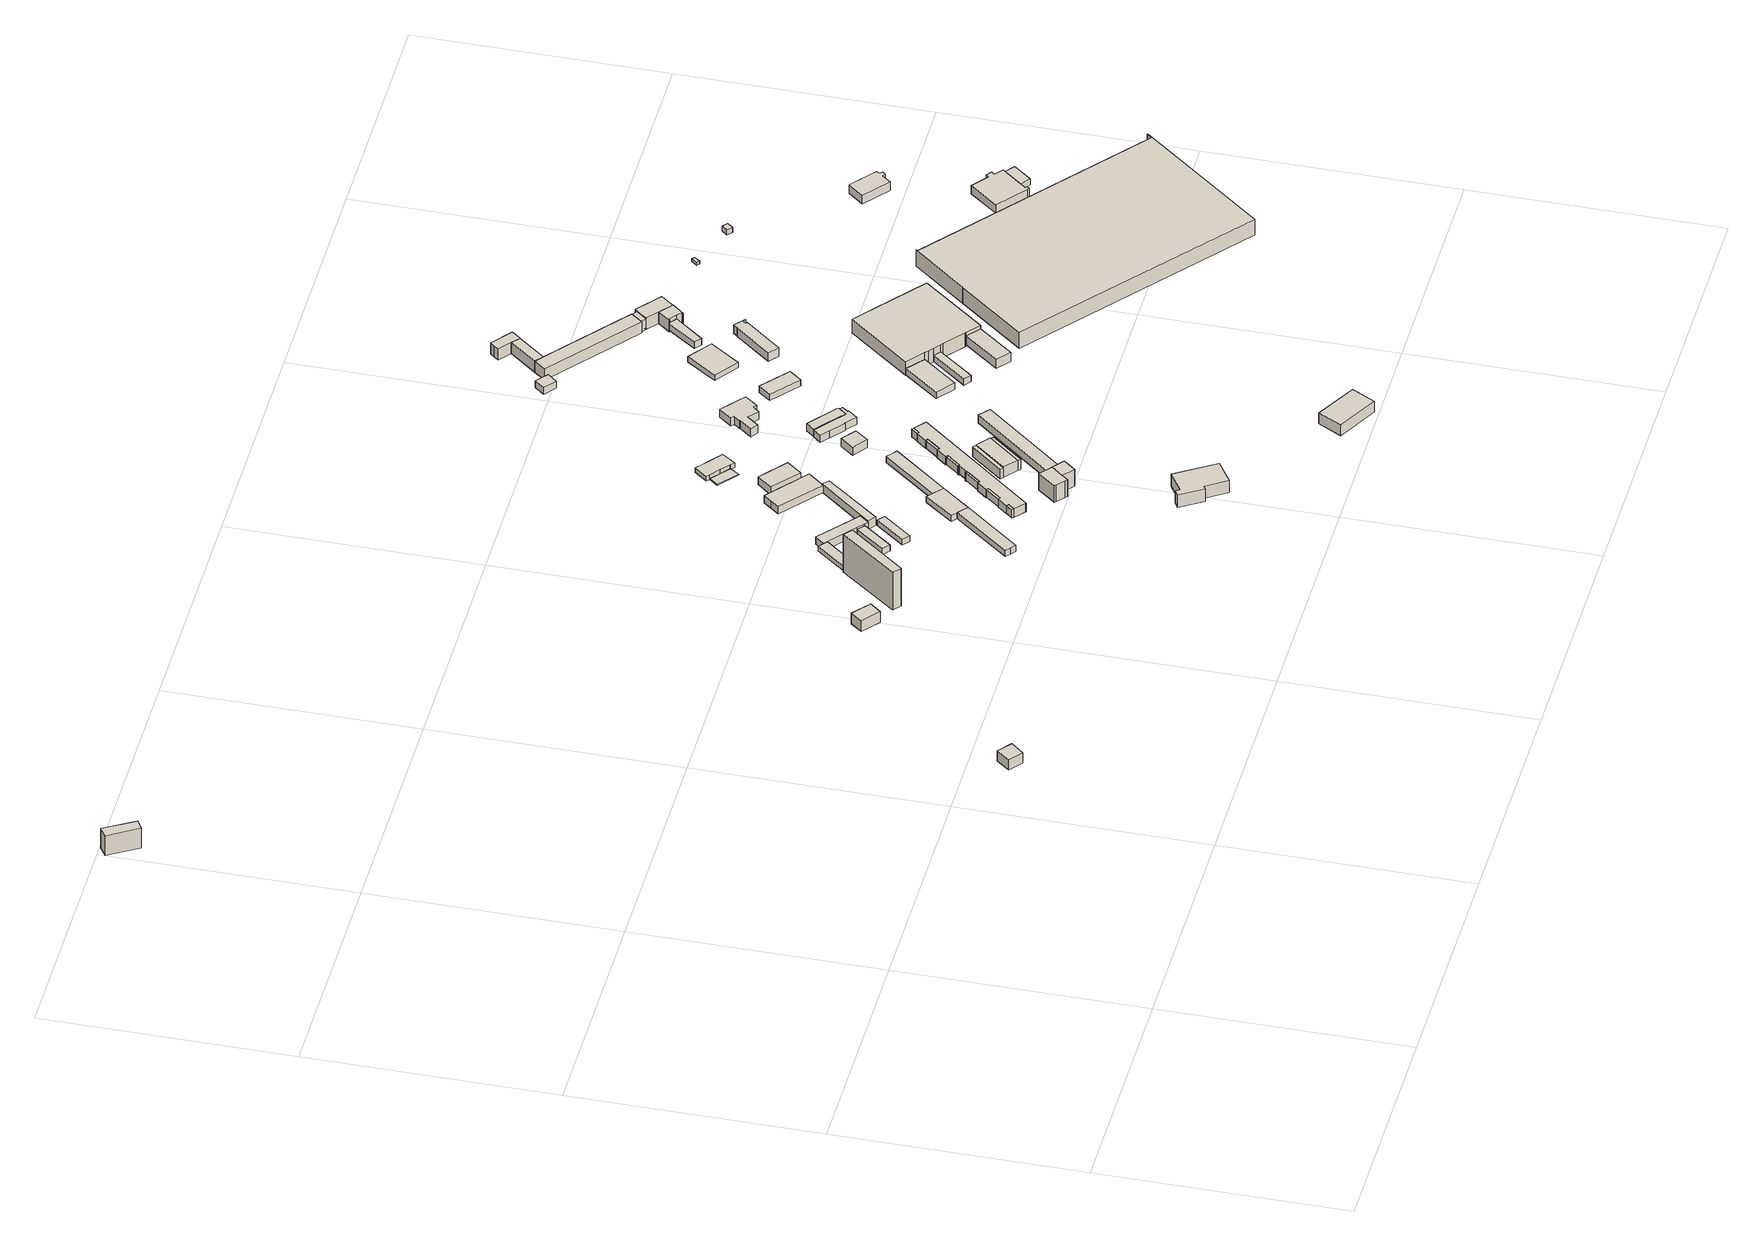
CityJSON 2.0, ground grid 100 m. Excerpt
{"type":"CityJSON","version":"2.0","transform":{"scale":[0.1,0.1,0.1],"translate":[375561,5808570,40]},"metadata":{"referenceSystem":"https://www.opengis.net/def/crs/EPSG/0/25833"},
"CityObjects":{
"building1":{"type":"Building","attributes":{"Gemeindeschluessel":"11000006","BezugspunktDach":"2200","function":"31001_2420","measuredHeight":9.3,"storeysAboveGround":2},"address":[{"country":"Germany","locality":"Berlin","thoroughfareNumber":"2 (2)","thoroughfareName":"Stahnsdorfer Damm"}],"geometry":[{"type":"Solid","lod":"1","boundaries":[[[[0,1,2,3]],[[4,5,6,7]],[[4,7,3,2]],[[5,4,2,1]],[[6,5,1,0]],[[7,6,0,3]]]]}]},
"building2":{"type":"Building","attributes":{"Gemeindeschluessel":"11000006","BezugspunktDach":"2200","function":"31001_3210","measuredHeight":4.71,"storeysAboveGround":1},"address":[{"country":"Germany","locality":"Berlin","thoroughfareNumber":"12 (20)","thoroughfareName":"Stahnsdorfer Damm"}],"geometry":[{"type":"Solid","lod":"1","boundaries":[[[[8,9,10,11]],[[12,13,14,15]],[[12,15,11,10]],[[13,12,10,9]],[[14,13,9,8]],[[15,14,8,11]]]]}]},
"building3":{"type":"Building","attributes":{"Gemeindeschluessel":"11000006","BezugspunktDach":"2200","function":"31001_3210","measuredHeight":5.02,"storeysAboveGround":1},"address":[{"country":"Germany","locality":"Berlin","thoroughfareNumber":"12 (19)","thoroughfareName":"Stahnsdorfer Damm"}],"geometry":[{"type":"Solid","lod":"1","boundaries":[[[[16,17,18,19]],[[20,21,22,23]],[[20,23,19,18]],[[21,20,18,17]],[[22,21,17,16]],[[23,22,16,19]]]]}]},
"building4":{"type":"Building","attributes":{"Gemeindeschluessel":"11000006","BezugspunktDach":"2200","function":"31001_3210","measuredHeight":18.84,"storeysAboveGround":1},"address":[{"country":"Germany","locality":"Berlin","thoroughfareNumber":"12 (18)","thoroughfareName":"Stahnsdorfer Damm"}],"geometry":[{"type":"Solid","lod":"1","boundaries":[[[[24,25,26,27,28]],[[29,30,31,32,33]],[[29,33,28,27]],[[30,29,27,26]],[[31,30,26,25]],[[32,31,25,24]],[[33,32,24,28]]]]}]},
"building5":{"type":"Building","attributes":{"Gemeindeschluessel":"11000006","BezugspunktDach":"2200","function":"31001_3210","measuredHeight":2.17,"storeysAboveGround":1},"address":[{"country":"Germany","locality":"Berlin","thoroughfareNumber":"12 (17)","thoroughfareName":"Stahnsdorfer Damm"}],"geometry":[{"type":"Solid","lod":"1","boundaries":[[[[34,35,36,37,38]],[[39,40,41,42,43]],[[39,43,38,37]],[[40,39,37,36]],[[41,40,36,35]],[[42,41,35,34]],[[43,42,34,38]]]]}]},
"building6":{"type":"Building","attributes":{"Gemeindeschluessel":"11000006","BezugspunktDach":"2200","function":"51009_1610","measuredHeight":3,"storeysAboveGround":0},"address":[{"country":"Germany","locality":"Berlin"}],"geometry":[{"type":"Solid","lod":"1","boundaries":[[[[44,45,46,47,48]],[[49,50,51,52,53]],[[49,53,48,47]],[[50,49,47,46]],[[51,50,46,45]],[[52,51,45,44]],[[53,52,44,48]]]]}]},
"building7":{"type":"Building","attributes":{"Gemeindeschluessel":"11000006","BezugspunktDach":"2200","function":"51009_1610","measuredHeight":3.14,"storeysAboveGround":0},"address":[{"country":"Germany","locality":"Berlin"}],"geometry":[{"type":"Solid","lod":"1","boundaries":[[[[54,55,56,57,58,59]],[[60,61,62,63,64,65]],[[60,65,59,58]],[[61,60,58,57]],[[62,61,57,56]],[[63,62,56,55]],[[64,63,55,54]],[[65,64,54,59]]]]}]},
"building8":{"type":"Building","attributes":{"Gemeindeschluessel":"11000006","BezugspunktDach":"2200","function":"31001_3210","measuredHeight":3.36,"storeysAboveGround":1},"address":[{"country":"Germany","locality":"Berlin","thoroughfareNumber":"12 (16)","thoroughfareName":"Stahnsdorfer Damm"}],"geometry":[{"type":"Solid","lod":"1","boundaries":[[[[66,67,68,69,70,71,72]],[[73,74,75,76,77,78,79]],[[73,79,72,71]],[[74,73,71,70]],[[75,74,70,69]],[[76,75,69,68]],[[77,76,68,67]],[[78,77,67,66]],[[79,78,66,72]]]]}]},
"building9":{"type":"Building","attributes":{"Gemeindeschluessel":"11000006","BezugspunktDach":"2200","function":"51009_1610","measuredHeight":2.6,"storeysAboveGround":0},"address":[{"country":"Germany","locality":"Berlin"}],"geometry":[{"type":"Solid","lod":"1","boundaries":[[[[80,81,82,83]],[[84,85,86,87]],[[84,87,83,82]],[[85,84,82,81]],[[86,85,81,80]],[[87,86,80,83]]]]}]},
"building10":{"type":"Building","attributes":{"Gemeindeschluessel":"11000006","BezugspunktDach":"2200","function":"51009_1610","measuredHeight":3.77,"storeysAboveGround":0},"address":[{"country":"Germany","locality":"Berlin"}],"geometry":[{"type":"Solid","lod":"1","boundaries":[[[[88,89,90,91]],[[92,93,94,95]],[[92,95,91,90]],[[93,92,90,89]],[[94,93,89,88]],[[95,94,88,91]]]]}]},
"building11":{"type":"Building","attributes":{"Gemeindeschluessel":"11000006","BezugspunktDach":"2200","function":"31001_3210","measuredHeight":3.15,"storeysAboveGround":1},"address":[{"country":"Germany","locality":"Berlin","thoroughfareNumber":"12 (21)","thoroughfareName":"Stahnsdorfer Damm"}],"geometry":[{"type":"Solid","lod":"1","boundaries":[[[[96,97,98,99,100,101,102,103]],[[104,105,106,107,62,108,60,109]],[[104,109,103,102]],[[105,104,102,101]],[[106,105,101,100]],[[107,106,100,99]],[[62,107,99,98]],[[108,62,98,97]],[[60,108,97,96]],[[109,60,96,103]]]]}]},
"building12":{"type":"Building","attributes":{"Gemeindeschluessel":"11000006","BezugspunktDach":"2200","function":"31001_3210","measuredHeight":4.03,"storeysAboveGround":1},"address":[{"country":"Germany","locality":"Berlin","thoroughfareNumber":"12 (15)","thoroughfareName":"Stahnsdorfer Damm"}],"geometry":[{"type":"Solid","lod":"1","boundaries":[[[[110,111,112,113,114,115]],[[116,117,118,119,120,121]],[[116,121,115,114]],[[117,116,114,113]],[[118,117,113,112]],[[119,118,112,111]],[[120,119,111,110]],[[121,120,110,115]]]]}]},
"building13":{"type":"Building","attributes":{"Gemeindeschluessel":"11000006","BezugspunktDach":"2200","function":"51009_1610","measuredHeight":3.65,"storeysAboveGround":0},"address":[{"country":"Germany","locality":"Berlin"}],"geometry":[{"type":"Solid","lod":"1","boundaries":[[[[122,123,124,125]],[[126,127,128,129]],[[126,129,125,124]],[[127,126,124,123]],[[128,127,123,122]],[[129,128,122,125]]]]}]},
"building14":{"type":"Building","attributes":{"Gemeindeschluessel":"11000006","BezugspunktDach":"2200","function":"31001_3210","measuredHeight":5.7,"storeysAboveGround":2},"address":[{"country":"Germany","locality":"Berlin","thoroughfareNumber":"12 (26)","thoroughfareName":"Stahnsdorfer Damm"}],"geometry":[{"type":"Solid","lod":"1","boundaries":[[[[130,131,132,133,134,135,136,137]],[[138,139,140,141,142,143,144,145]],[[138,145,137,136]],[[139,138,136,135]],[[140,139,135,134]],[[141,140,134,133]],[[142,141,133,132]],[[143,142,132,131]],[[144,143,131,130]],[[145,144,130,137]]]]}]},
"building15":{"type":"Building","attributes":{"Gemeindeschluessel":"11000006","BezugspunktDach":"2200","function":"51009_1610","measuredHeight":4.15,"storeysAboveGround":0},"address":[{"country":"Germany","locality":"Berlin"}],"geometry":[{"type":"Solid","lod":"1","boundaries":[[[[146,147,148,149,150,151]],[[152,153,154,155,156,157]],[[152,157,151,150]],[[153,152,150,149]],[[154,153,149,148]],[[155,154,148,147]],[[156,155,147,146]],[[157,156,146,151]]]]}]},
"building16":{"type":"Building","attributes":{"Gemeindeschluessel":"11000006","function":"31001_3210"},"address":[{"country":"Germany","locality":"Berlin","thoroughfareNumber":"12 (8)","thoroughfareName":"Stahnsdorfer Damm"}],"children":["building16-1","building16-2"]},
"building16-1":{"type":"BuildingPart","attributes":{"BezugspunktDach":"2200","measuredHeight":7.85,"storeysAboveGround":2},"parents":["building16"],"geometry":[{"type":"Solid","lod":"1","boundaries":[[[[158,159,160,161,162,163,164,165,166]],[[167,168,169,170,171,172,173,174,175]],[[167,175,166,165]],[[168,167,165,164]],[[169,168,164,163]],[[170,169,163,162]],[[172,171,161,160]],[[173,172,160,159]],[[174,173,159,158]],[[175,174,158,166]],[[171,170,162,161]]]]}]},
"building16-2":{"type":"BuildingPart","attributes":{"BezugspunktDach":"2200","measuredHeight":7.79,"storeysAboveGround":2},"parents":["building16"],"geometry":[{"type":"MultiSurface","lod":"1","boundaries":[[[176,177,178,179]],[[170,180,181,171]],[[182,162,161,171,179,178]],[[180,170,178,177]],[[181,180,177,176]],[[171,181,176,179]],[[170,171,161,162,182]]]}]},
"building17":{"type":"Building","attributes":{"Gemeindeschluessel":"11000006","BezugspunktDach":"2200","function":"51009_1610","measuredHeight":3.64,"storeysAboveGround":0},"address":[{"country":"Germany","locality":"Berlin"}],"geometry":[{"type":"Solid","lod":"1","boundaries":[[[[183,184,185,186]],[[187,188,189,190]],[[187,190,186,185]],[[188,187,185,184]],[[189,188,184,183]],[[190,189,183,186]]]]}]},
"building18":{"type":"Building","attributes":{"Gemeindeschluessel":"11000006","BezugspunktDach":"2200","function":"51009_1610","measuredHeight":3.13,"storeysAboveGround":0},"address":[{"country":"Germany","locality":"Berlin"}],"geometry":[{"type":"Solid","lod":"1","boundaries":[[[[99,191,192,193,101]],[[194,195,196,197,198]],[[194,198,101,193]],[[195,194,193,192]],[[196,195,192,191]],[[197,196,191,99]],[[198,197,99,101]]]]}]},
"building19":{"type":"Building","attributes":{"Gemeindeschluessel":"11000006","BezugspunktDach":"2200","function":"51009_1610","measuredHeight":3.57,"storeysAboveGround":0},"address":[{"country":"Germany","locality":"Berlin"}],"geometry":[{"type":"Solid","lod":"1","boundaries":[[[[199,200,201,202]],[[203,204,205,206]],[[203,206,202,201]],[[204,203,201,200]],[[205,204,200,199]],[[206,205,199,202]]]]}]},
"building20":{"type":"Building","attributes":{"Gemeindeschluessel":"11000006","BezugspunktDach":"2200","function":"31001_3212","measuredHeight":3.9,"storeysAboveGround":1},"address":[{"country":"Germany","locality":"Berlin","thoroughfareNumber":"12 (5)","thoroughfareName":"Stahnsdorfer Damm"}],"geometry":[{"type":"Solid","lod":"1","boundaries":[[[[207,208,209,210,211,212,213,214,215,216,217,218,219,220,221,222,223,224,225,226,227,228,229,230,231,185,184,183,186,124,123,122,125,90,89,88]],[[232,233,234,235,236,237,238,239,240,241,242,243,244,245,246,247,248,249,250,251,252,253,254,255,256,257,258,259,260,261,262,263,264,265,266,267]],[[232,267,88,89]],[[233,232,89,90]],[[234,233,90,125]],[[235,234,125,122]],[[236,235,122,123]],[[237,236,123,124]],[[238,237,124,186]],[[239,238,186,183]],[[240,239,183,184]],[[241,240,184,185]],[[242,241,185,231]],[[243,242,231,230]],[[244,243,230,229]],[[245,244,229,228]],[[246,245,228,227]],[[247,246,227,226]],[[248,247,226,225]],[[249,248,225,224]],[[250,249,224,223]],[[251,250,223,222]],[[252,251,222,221]],[[253,252,221,220]],[[254,253,220,219]],[[255,254,219,218]],[[256,255,218,217]],[[257,256,217,216]],[[258,257,216,215]],[[259,258,215,214]],[[260,259,214,213]],[[261,260,213,212]],[[262,261,212,211]],[[263,262,211,210]],[[264,263,210,209]],[[265,264,209,208]],[[266,265,208,207]],[[267,266,207,88]]]]}]},
"building21":{"type":"Building","attributes":{"Gemeindeschluessel":"11000006","BezugspunktDach":"2200","function":"51009_1610","measuredHeight":3.67,"storeysAboveGround":0},"address":[{"country":"Germany","locality":"Berlin"}],"geometry":[{"type":"Solid","lod":"1","boundaries":[[[[222,221,220,223]],[[268,269,270,271]],[[268,271,223,220]],[[269,268,220,221]],[[270,269,221,222]],[[271,270,222,223]]]]}]},
"building22":{"type":"Building","attributes":{"Gemeindeschluessel":"11000006","BezugspunktDach":"2200","function":"51009_1610","measuredHeight":4.55,"storeysAboveGround":0},"address":[{"country":"Germany","locality":"Berlin"}],"geometry":[{"type":"Solid","lod":"1","boundaries":[[[[272,273,274,275]],[[276,277,278,279]],[[276,279,275,274]],[[277,276,274,273]],[[278,277,273,272]],[[279,278,272,275]]]]}]},
"building23":{"type":"Building","attributes":{"Gemeindeschluessel":"11000006","BezugspunktDach":"2200","function":"31001_3210","measuredHeight":5.26,"storeysAboveGround":1},"address":[{"country":"Germany","locality":"Berlin","thoroughfareNumber":"12 (6)","thoroughfareName":"Stahnsdorfer Damm"}],"geometry":[{"type":"Solid","lod":"1","boundaries":[[[[280,281,282,283,284]],[[277,285,286,287,278]],[[277,278,284,283]],[[285,277,283,282]],[[286,285,282,281]],[[287,286,281,280]],[[278,287,280,284]]]]}]},
"building24":{"type":"Building","attributes":{"Gemeindeschluessel":"11000006","function":"31001_3210"},"address":[{"country":"Germany","locality":"Berlin","thoroughfareNumber":"12 (14)","thoroughfareName":"Stahnsdorfer Damm"}],"children":["building24-1","building24-2"]},
"building24-1":{"type":"BuildingPart","attributes":{"BezugspunktDach":"2200","measuredHeight":3.51,"storeysAboveGround":1},"parents":["building24"],"geometry":[{"type":"MultiSurface","lod":"1","boundaries":[[[288,289,290,291,292,293,294,295,296,297,298]],[[299,300,301,302,303,304,305,306,307,308,309]],[[299,309,298,297]],[[300,299,297,296]],[[301,300,296,295]],[[302,301,295,294]],[[303,302,294,293]],[[304,303,293,292]],[[305,304,292,291]],[[306,305,291,290]],[[310,311,290,289]],[[312,310,307,289,288]],[[309,308,288,298]],[[307,306,311,310]],[[308,307,310,312]]]}]},
"building24-2":{"type":"BuildingPart","attributes":{"BezugspunktDach":"2200","measuredHeight":0.39,"storeysAboveGround":1},"parents":["building24"],"geometry":[{"type":"MultiSurface","lod":"1","boundaries":[[[313,311,312,314]],[[308,306,315,316]],[[308,316,314,312]],[[315,306,311,313]],[[316,315,313,314]],[[306,307,310,311]],[[308,312,310,307]]]}]},
"building25":{"type":"Building","attributes":{"Gemeindeschluessel":"11000006","BezugspunktDach":"2200","function":"51009_1610","measuredHeight":4.59,"storeysAboveGround":0},"address":[{"country":"Germany","locality":"Berlin"}],"geometry":[{"type":"Solid","lod":"1","boundaries":[[[[317,318,319,320]],[[286,321,322,287]],[[286,287,320,319]],[[321,286,319,318]],[[322,321,318,317]],[[287,322,317,320]]]]}]},
"building26":{"type":"Building","attributes":{"Gemeindeschluessel":"11000006","BezugspunktDach":"2200","function":"31001_3210","measuredHeight":3.64,"storeysAboveGround":1},"address":[{"country":"Germany","locality":"Berlin","thoroughfareNumber":"12 (7)","thoroughfareName":"Stahnsdorfer Damm"}],"geometry":[{"type":"Solid","lod":"1","boundaries":[[[[323,324,325,326]],[[327,328,329,330]],[[327,330,326,325]],[[328,327,325,324]],[[329,328,324,323]],[[330,329,323,326]]]]}]},
"building27":{"type":"Building","attributes":{"Gemeindeschluessel":"11000006","BezugspunktDach":"2200","function":"51009_1610","measuredHeight":3.66,"storeysAboveGround":0},"address":[{"country":"Germany","locality":"Berlin"}],"geometry":[{"type":"Solid","lod":"1","boundaries":[[[[218,217,216,219]],[[331,332,333,334]],[[331,334,219,216]],[[332,331,216,217]],[[333,332,217,218]],[[334,333,218,219]]]]}]},
"building28":{"type":"Building","attributes":{"Gemeindeschluessel":"11000006","BezugspunktDach":"2200","function":"31001_3210","measuredHeight":4.17,"storeysAboveGround":1},"address":[{"country":"Germany","locality":"Berlin","thoroughfareNumber":"12 (4)","thoroughfareName":"Stahnsdorfer Damm"}],"geometry":[{"type":"Solid","lod":"1","boundaries":[[[[335,336,337,338,339]],[[340,341,342,343,344]],[[340,344,339,338]],[[341,340,338,337]],[[342,341,337,336]],[[343,342,336,335]],[[344,343,335,339]]]]}]},
"building29":{"type":"Building","attributes":{"Gemeindeschluessel":"11000006","BezugspunktDach":"2200","function":"51009_1610","measuredHeight":3.7,"storeysAboveGround":0},"address":[{"country":"Germany","locality":"Berlin"}],"geometry":[{"type":"Solid","lod":"1","boundaries":[[[[214,213,345,215]],[[346,347,348,349]],[[346,349,215,345]],[[347,346,345,213]],[[348,347,213,214]],[[349,348,214,215]]]]}]},
"building30":{"type":"Building","attributes":{"Gemeindeschluessel":"11000006","BezugspunktDach":"2200","function":"31001_3210","measuredHeight":5.02,"storeysAboveGround":2},"address":[{"country":"Germany","locality":"Berlin","thoroughfareNumber":"12 (9)","thoroughfareName":"Stahnsdorfer Damm"}],"geometry":[{"type":"Solid","lod":"1","boundaries":[[[[350,351,352,353]],[[354,355,356,357]],[[354,357,353,352]],[[355,354,352,351]],[[356,355,351,350]],[[357,356,350,353]]]]}]},
"building31":{"type":"Building","attributes":{"Gemeindeschluessel":"11000006","BezugspunktDach":"2200","function":"31001_3210","measuredHeight":3.29,"storeysAboveGround":1},"address":[{"country":"Germany","locality":"Berlin","thoroughfareNumber":"12 (3)","thoroughfareName":"Stahnsdorfer Damm"}],"geometry":[{"type":"Solid","lod":"1","boundaries":[[[[358,359,360,361,362,363,364,365,366,367,368,369,370,371]],[[372,373,374,375,376,377,378,379,380,381,382,383,384,385]],[[372,385,371,370]],[[373,372,370,369]],[[374,373,369,368]],[[375,374,368,367]],[[376,375,367,366]],[[377,376,366,365]],[[378,377,365,364]],[[379,378,364,363]],[[380,379,363,362]],[[381,380,362,361]],[[382,381,361,360]],[[383,382,360,359]],[[384,383,359,358]],[[385,384,358,371]]]]}]},
"building32":{"type":"Building","attributes":{"Gemeindeschluessel":"11000006","BezugspunktDach":"2200","function":"51009_1610","measuredHeight":3.42,"storeysAboveGround":0},"address":[{"country":"Germany","locality":"Berlin"}],"geometry":[{"type":"Solid","lod":"1","boundaries":[[[[386,387,388,389,390,391,392]],[[393,394,395,396,397,398,399]],[[393,399,392,391]],[[394,393,391,390]],[[395,394,390,389]],[[396,395,389,388]],[[397,396,388,387]],[[398,397,387,386]],[[399,398,386,392]]]]}]},
"building33":{"type":"Building","attributes":{"Gemeindeschluessel":"11000006","BezugspunktDach":"2200","function":"31001_3210","measuredHeight":3.7,"storeysAboveGround":1},"address":[{"country":"Germany","locality":"Berlin","thoroughfareNumber":"12 (13)","thoroughfareName":"Stahnsdorfer Damm"}],"geometry":[{"type":"Solid","lod":"1","boundaries":[[[[400,401,402,403,404,405,406,407,408,409,410,411,412,413]],[[414,415,416,417,418,419,420,421,422,423,424,425,426,427]],[[414,427,413,412]],[[415,414,412,411]],[[416,415,411,410]],[[417,416,410,409]],[[418,417,409,408]],[[419,418,408,407]],[[420,419,407,406]],[[421,420,406,405]],[[422,421,405,404]],[[423,422,404,403]],[[424,423,403,402]],[[425,424,402,401]],[[426,425,401,400]],[[427,426,400,413]]]]}]},
"building34":{"type":"Building","attributes":{"Gemeindeschluessel":"11000006","BezugspunktDach":"2200","function":"51009_1610","measuredHeight":3.4,"storeysAboveGround":0},"address":[{"country":"Germany","locality":"Berlin"}],"geometry":[{"type":"Solid","lod":"1","boundaries":[[[[428,429,430,431]],[[432,433,434,435]],[[432,435,431,430]],[[433,432,430,429]],[[434,433,429,428]],[[435,434,428,431]]]]}]},
"building35":{"type":"Building","attributes":{"Gemeindeschluessel":"11000006","BezugspunktDach":"2200","function":"51009_1610","measuredHeight":3.34,"storeysAboveGround":0},"address":[{"country":"Germany","locality":"Berlin"}],"geometry":[{"type":"Solid","lod":"1","boundaries":[[[[436,437,438,439,440]],[[441,442,443,444,445]],[[441,445,440,439]],[[442,441,439,438]],[[443,442,438,437]],[[444,443,437,436]],[[445,444,436,440]]]]}]},
"building36":{"type":"Building","attributes":{"Gemeindeschluessel":"11000006","BezugspunktDach":"2200","function":"51009_1610","measuredHeight":3.91,"storeysAboveGround":0},"address":[{"country":"Germany","locality":"Berlin"}],"geometry":[{"type":"Solid","lod":"1","boundaries":[[[[446,447,448,449,450]],[[451,452,453,454,455]],[[451,455,450,449]],[[452,451,449,448]],[[453,452,448,447]],[[454,453,447,446]],[[455,454,446,450]]]]}]},
"building37":{"type":"Building","attributes":{"Gemeindeschluessel":"11000006","BezugspunktDach":"2200","function":"51009_1610","measuredHeight":2.89,"storeysAboveGround":0},"address":[{"country":"Germany","locality":"Berlin"}],"geometry":[{"type":"Solid","lod":"1","boundaries":[[[[456,457,458,459]],[[460,461,462,463]],[[460,463,459,458]],[[461,460,458,457]],[[462,461,457,456]],[[463,462,456,459]]]]}]},
"building38":{"type":"Building","attributes":{"Gemeindeschluessel":"11000006","BezugspunktDach":"2200","function":"31001_3210","measuredHeight":2.4,"storeysAboveGround":1},"address":[{"country":"Germany","locality":"Berlin","thoroughfareNumber":"12 (1)","thoroughfareName":"Stahnsdorfer Damm"}],"geometry":[{"type":"Solid","lod":"1","boundaries":[[[[464,465,466,467]],[[468,469,470,471]],[[468,471,467,466]],[[469,468,466,465]],[[470,469,465,464]],[[471,470,464,467]]]]}]},
"building39":{"type":"Building","attributes":{"Gemeindeschluessel":"11000006","BezugspunktDach":"2200","function":"31001_3210","measuredHeight":5.35,"storeysAboveGround":1},"address":[{"country":"Germany","locality":"Berlin","thoroughfareNumber":"12 (23)","thoroughfareName":"Stahnsdorfer Damm"}],"geometry":[{"type":"Solid","lod":"1","boundaries":[[[[472,473,474,475]],[[476,477,478,479]],[[476,479,475,474]],[[477,476,474,473]],[[478,477,473,472]],[[479,478,472,475]]]]}]},
"building40":{"type":"Building","attributes":{"Gemeindeschluessel":"11000006","BezugspunktDach":"2200","function":"31001_3210","measuredHeight":3.95,"storeysAboveGround":1},"address":[{"country":"Germany","locality":"Berlin","thoroughfareNumber":"12 (2)","thoroughfareName":"Stahnsdorfer Damm"}],"geometry":[{"type":"Solid","lod":"1","boundaries":[[[[480,481,482,483,484,485,486,487,488,489]],[[490,491,492,493,494,495,496,497,498,499]],[[490,499,489,488]],[[491,490,488,487]],[[492,491,487,486]],[[493,492,486,485]],[[494,493,485,484]],[[495,494,484,483]],[[496,495,483,482]],[[497,496,482,481]],[[498,497,481,480]],[[499,498,480,489]]]]}]},
"building41":{"type":"Building","attributes":{"Gemeindeschluessel":"11000006","BezugspunktDach":"2200","function":"31001_3212","measuredHeight":8.06,"storeysAboveGround":1},"address":[{"country":"Germany","locality":"Berlin","thoroughfareNumber":"12 (22)","thoroughfareName":"Stahnsdorfer Damm"}],"geometry":[{"type":"Solid","lod":"1","boundaries":[[[[500,501,502,503,504,505,506,507,508,509,510,511,512,513]],[[514,515,516,517,518,519,520,521,522,523,524,525,526,527]],[[514,527,513,512]],[[515,514,512,511]],[[516,515,511,510]],[[517,516,510,509]],[[518,517,509,508]],[[519,518,508,507]],[[520,519,507,506]],[[521,520,506,505]],[[522,521,505,504]],[[523,522,504,503]],[[524,523,503,502]],[[525,524,502,501]],[[526,525,501,500]],[[527,526,500,513]]]]}]},
"building42":{"type":"Building","attributes":{"Gemeindeschluessel":"11000006","BezugspunktDach":"2200","function":"51009_1610","measuredHeight":2.96,"storeysAboveGround":0},"address":[{"country":"Germany","locality":"Berlin"}],"geometry":[{"type":"Solid","lod":"1","boundaries":[[[[528,529,530,531,532,533]],[[534,535,536,537,538,539]],[[534,539,533,532]],[[535,534,532,531]],[[536,535,531,530]],[[537,536,530,529]],[[538,537,529,528]],[[539,538,528,533]]]]}]},
"building43":{"type":"Building","attributes":{"name":"Sportschützenanlage","Gemeindeschluessel":"11000006","function":"31001_3210"},"address":[{"country":"Germany","locality":"Berlin","thoroughfareNumber":"12","thoroughfareName":"Stahnsdorfer Damm"}],"children":["building43-1","building43-2","building43-3","building43-4","building43-5","building43-6"]},
"building43-1":{"type":"BuildingPart","attributes":{"BezugspunktDach":"2200","measuredHeight":5.28,"storeysAboveGround":1},"parents":["building43"],"geometry":[{"type":"MultiSurface","lod":"1","boundaries":[[[540,541,542,543,544,545]],[[546,547,548,549,550,551]],[[546,551,545,544]],[[548,547,543,542]],[[552,553,548,542,541]],[[550,549,541,540]],[[551,550,540,545]],[[547,546,544,543]],[[549,548,553,552]]]}]},
"building43-2":{"type":"BuildingPart","attributes":{"BezugspunktDach":"2200","measuredHeight":5.52,"storeysAboveGround":1},"parents":["building43"],"geometry":[{"type":"MultiSurface","lod":"1","boundaries":[[[554,555,556,557,558,559,560,561,562]],[[563,564,565,566,567,568,569,570,571]],[[563,571,562,561]],[[564,572,573,574,561,560]],[[565,564,560,559]],[[566,565,559,558]],[[567,566,558,557]],[[568,567,557,556]],[[569,568,556,555]],[[570,569,555,554]],[[571,570,554,562]],[[563,574,573,572,564,575]]]}]},
"building43-3":{"type":"BuildingPart","attributes":{"BezugspunktDach":"2200","measuredHeight":5.77,"storeysAboveGround":1},"parents":["building43"],"geometry":[{"type":"MultiSurface","lod":"1","boundaries":[[[573,572,576,577,578,579,580,581]],[[582,583,584,585,586,564,563,587]],[[588,589,581,580]],[[590,588,582,580,579]],[[584,583,579,578]],[[585,584,578,577]],[[586,585,577,576]],[[564,586,576,572]],[[587,563,573,581]],[[582,587,589,588]],[[591,583,582,588,590]],[[592,563,564,572,573]]]}]},
"building43-4":{"type":"BuildingPart","attributes":{"BezugspunktDach":"2200","measuredHeight":5.13,"storeysAboveGround":1},"parents":["building43"],"geometry":[{"type":"MultiSurface","lod":"1","boundaries":[[[589,590,553,552]],[[548,583,587,549]],[[583,548,553,590]],[[587,583,582,587,589]],[[549,587,589,552]],[[548,549,552,553]],[[589,587,582,588]],[[590,588,582,583]]]}]},
"building43-5":{"type":"BuildingPart","attributes":{"BezugspunktDach":"2200","measuredHeight":5.78,"storeysAboveGround":1},"parents":["building43"],"geometry":[{"type":"Solid","lod":"1","boundaries":[[[[543,593,594,544]],[[595,596,547,546]],[[595,546,544,594]],[[547,596,593,543]],[[596,595,594,593]],[[546,547,543,544]]]]}]},
"building43-6":{"type":"BuildingPart","attributes":{"BezugspunktDach":"2200","measuredHeight":6.34,"storeysAboveGround":1},"parents":["building43"],"geometry":[{"type":"MultiSurface","lod":"1","boundaries":[[[597,598,599,600,601,602,603]],[[604,605,606,607,596,595,608]],[[604,608,603,602]],[[605,604,602,601]],[[606,605,601,600]],[[607,606,600,599]],[[596,607,599,598]],[[595,594,593,598,597]],[[608,595,597,603]],[[593,594,595,596]]]}]},
"building44":{"type":"Building","attributes":{"Gemeindeschluessel":"11000006","BezugspunktDach":"2200","function":"31001_3212","measuredHeight":7.49,"storeysAboveGround":1},"address":[{"country":"Germany","locality":"Berlin","thoroughfareNumber":"12 (24)","thoroughfareName":"Stahnsdorfer Damm"}],"geometry":[{"type":"Solid","lod":"1","boundaries":[[[[609,610,611,612,613,614,615,616,617,618]],[[619,620,621,622,623,624,625,626,627,628]],[[619,628,618,617]],[[620,619,617,616]],[[621,620,616,615]],[[622,621,615,614]],[[623,622,614,613]],[[624,623,613,612]],[[625,624,612,611]],[[626,625,611,610]],[[627,626,610,609]],[[628,627,609,618]]]]}]},
"building45":{"type":"Building","attributes":{"Gemeindeschluessel":"11000006","BezugspunktDach":"2200","function":"31001_2523","measuredHeight":1.33,"storeysAboveGround":1},"address":[{"country":"Germany","locality":"Berlin","thoroughfareNumber":"8096","thoroughfareName":"Stahnsdorfer Damm"}],"geometry":[{"type":"Solid","lod":"1","boundaries":[[[[629,630,631,632]],[[633,634,635,636]],[[633,636,632,631]],[[634,633,631,630]],[[635,634,630,629]],[[636,635,629,632]]]]}]},
"building46":{"type":"Building","attributes":{"Gemeindeschluessel":"11000006","BezugspunktDach":"2200","function":"31001_3210","measuredHeight":2.3,"storeysAboveGround":1},"address":[{"country":"Germany","locality":"Berlin","thoroughfareNumber":"12 (10)","thoroughfareName":"Stahnsdorfer Damm"}],"geometry":[{"type":"Solid","lod":"1","boundaries":[[[[637,638,639,640]],[[641,642,643,644]],[[641,644,640,639]],[[642,641,639,638]],[[643,642,638,637]],[[644,643,637,640]]]]}]},
"building47":{"type":"Building","attributes":{"Gemeindeschluessel":"11000006","function":"31001_3212"},"address":[{"country":"Germany","locality":"Berlin","thoroughfareNumber":"12 (12)","thoroughfareName":"Stahnsdorfer Damm"}],"children":["building47-1","building47-2"]},
"building47-1":{"type":"BuildingPart","attributes":{"BezugspunktDach":"2200","measuredHeight":4.87,"storeysAboveGround":1},"parents":["building47"],"geometry":[{"type":"MultiSurface","lod":"1","boundaries":[[[645,646,647,648,649,650,651,652,653,654,655,656]],[[657,658,659,660,661,662,663,664,665,666,667,668]],[[657,668,656,655]],[[658,657,655,654]],[[659,658,654,653]],[[660,659,653,652]],[[661,660,652,651]],[[662,661,651,650]],[[669,670,650,649]],[[664,663,649,648]],[[665,664,648,647]],[[666,665,647,646]],[[667,666,646,645]],[[668,667,645,656]],[[663,662,670,669]]]}]},
"building47-2":{"type":"BuildingPart","attributes":{"BezugspunktDach":"2200","measuredHeight":3.45,"storeysAboveGround":1},"parents":["building47"],"geometry":[{"type":"Solid","lod":"1","boundaries":[[[[671,672,670,669]],[[662,673,674,663]],[[673,662,670,672]],[[674,673,672,671]],[[663,674,671,669]],[[662,663,669,670]]]]}]},
"building48":{"type":"Building","attributes":{"Gemeindeschluessel":"11000006","BezugspunktDach":"2200","function":"31001_3210","measuredHeight":4,"storeysAboveGround":1},"address":[{"country":"Germany","locality":"Berlin","thoroughfareNumber":"12 (11)","thoroughfareName":"Stahnsdorfer Damm"}],"geometry":[{"type":"Solid","lod":"1","boundaries":[[[[675,676,677,678,679,680,681,682]],[[683,684,685,686,687,688,689,690]],[[683,690,682,681]],[[684,683,681,680]],[[685,684,680,679]],[[686,685,679,678]],[[687,686,678,677]],[[688,687,677,676]],[[689,688,676,675]],[[690,689,675,682]]]]}]}
},
"vertices":[
[77,3850,98],[114,3873,98],[41,3995,98],[2,3970,98],[41,3995,5],[114,3873,5],[77,3850,5],[2,3970,5],
[1275,793,84],[1320,845,84],[1266,888,84],[1222,834,84],[1266,888,37],[1320,845,37],[1275,793,37],[1222,834,37],
[1941,1491,109],[1977,1536,109],[1908,1592,109],[1871,1546,109],[1908,1592,59],[1977,1536,59],[1941,1491,59],[1871,1546,59],
[2031,1433,254],[2211,1660,254],[2194,1673,254],[2177,1687,254],[1999,1458,254],[2177,1687,77],[2194,1673,77],[2211,1660,77],[2031,1433,77],[1999,1458,77],
[2211,1660,106],[2303,1776,106],[2290,1787,106],[2269,1804,106],[2177,1687,106],[2269,1804,84],[2290,1787,84],[2303,1776,84],[2211,1660,84],[2177,1687,84],
[2346,1549,99],[2437,1666,99],[2424,1677,99],[2410,1688,99],[2319,1572,99],[2410,1688,71],[2424,1677,71],[2437,1666,71],[2346,1549,71],[2319,1572,71],
[2430,1112,101],[2449,1097,101],[2628,1320,101],[2609,1336,101],[2589,1352,101],[2411,1128,101],[2589,1352,72],[2609,1336,72],[2628,1320,72],[2449,1097,72],[2430,1112,72],[2411,1128,72],
[2303,1776,107],[2410,1688,107],[2437,1666,107],[2450,1656,107],[2480,1693,107],[2321,1825,107],[2290,1787,107],[2321,1825,73],[2480,1693,73],[2450,1656,73],[2437,1666,73],[2410,1688,73],[2303,1776,73],[2290,1787,73],
[2417,1491,98],[2509,1607,98],[2482,1630,98],[2390,1513,98],[2482,1630,72],[2509,1607,72],[2417,1491,72],[2390,1513,72],
[2652,1152,105],[2673,1177,105],[2665,1183,105],[2644,1158,105],[2665,1183,68],[2673,1177,68],[2652,1152,68],[2644,1158,68],
[2589,1352,100],[2597,1345,100],[2628,1320,100],[2719,1434,100],[2688,1460,100],[2681,1466,100],[2657,1485,100],[2567,1370,100],[2657,1485,72],[2681,1466,72],[2688,1460,72],[2719,1434,72],[2597,1345,72],[2567,1370,72],
[2477,1634,114],[2648,1851,114],[2625,1872,114],[2622,1868,114],[2480,1693,114],[2450,1656,114],[2480,1693,74],[2622,1868,74],[2625,1872,74],[2648,1851,74],[2477,1634,74],[2450,1656,74],
[2706,1217,105],[2750,1272,105],[2742,1278,105],[2698,1223,105],[2742,1278,69],[2750,1272,69],[2706,1217,69],[2698,1223,69],
[2923,491,110],[2938,501,110],[2993,417,110],[3084,476,110],[2981,633,110],[2899,580,110],[2888,596,110],[2865,581,110],[2888,596,53],[2899,580,53],[2981,633,53],[3084,476,53],[2993,417,53],[2938,501,53],[2923,491,53],[2865,581,53],
[2622,1868,110],[2625,1872,110],[2675,1934,110],[2513,2065,110],[2487,2032,110],[2460,1999,110],[2487,2032,75],[2513,2065,75],[2675,1934,75],[2625,1872,75],[2622,1868,75],[2460,1999,75],
[2783,1022,141],[2814,996,141],[2822,989,141],[2843,1014,141],[2883,1061,141],[2874,1068,141],[2843,1094,141],[2834,1101,141],[2775,1028,141],[2834,1101,64],[2843,1094,64],[2874,1068,64],[2883,1061,64],[2843,1014,64],[2822,989,64],[2814,996,64],[2783,1022,64],[2775,1028,64],
[2887,978,142],[2926,1026,142],[2883,1061,142],[2843,1014,142],[2926,1026,64],[2887,978,64],[2883,1061,76],
[2782,1313,105],[2826,1368,105],[2820,1373,105],[2775,1318,105],[2820,1373,69],[2826,1368,69],[2782,1313,69],[2775,1318,69],
[2894,1652,100],[2874,1668,100],[2855,1683,100],[2855,1683,71],[2874,1668,71],[2894,1652,71],[2719,1434,71],[2681,1466,71],
[2683,1967,103],[2731,2028,103],[2624,2114,103],[2575,2056,103],[2624,2114,67],[2731,2028,67],[2683,1967,67],[2575,2056,67],
[2694,1118,105],[2694,1117,105],[2695,1115,105],[3081,1586,105],[3078,1589,105],[3077,1588,105],[3037,1621,105],[3016,1596,105],[3008,1602,105],[2975,1562,105],[2983,1556,105],[2938,1501,105],[2931,1508,105],[2898,1468,105],[2906,1461,105],[2861,1406,105],[2853,1413,105],[2849,1408,105],[2850,1407,105],[2853,1411,105],[2857,1407,105],[2826,1370,105],[2822,1373,105],[2826,1377,105],[2824,1378,105],[2673,1177,66],[2665,1183,66],[2698,1223,66],[2706,1217,66],[2750,1272,66],[2742,1278,66],[2775,1318,66],[2782,1313,66],[2826,1368,66],[2820,1373,66],[2824,1378,66],[2826,1377,66],[2822,1373,66],[2826,1370,66],[2857,1407,66],[2853,1411,66],[2850,1407,66],[2849,1408,66],[2853,1413,66],[2861,1406,66],[2906,1461,66],[2898,1468,66],[2931,1508,66],[2938,1501,66],[2983,1556,66],[2975,1562,66],[3008,1602,66],[3016,1596,66],[3037,1621,66],[3077,1588,66],[3078,1589,66],[3081,1586,66],[2695,1115,66],[2694,1117,66],[2694,1118,66],[2652,1152,66],
[2898,1468,69],[2906,1461,69],[2861,1406,69],[2853,1413,69],
[2873,1245,112],[2979,1373,112],[2968,1383,112],[2862,1254,112],[2968,1383,66],[2979,1373,66],[2873,1245,66],[2862,1254,66],
[2925,1202,115],[3031,1331,115],[3005,1352,115],[2979,1373,115],[2873,1245,115],[3005,1352,66],[3031,1331,66],[2925,1202,66],
[2616,2296,85],[2656,2265,85],[2691,2236,85],[2692,2236,85],[2707,2223,85],[2746,2277,85],[2719,2299,85],[2696,2317,85],[2672,2336,85],[2645,2358,85],[2604,2306,85],[2645,2358,64],[2672,2336,64],[2696,2317,64],[2719,2299,64],[2746,2277,64],[2707,2223,64],[2692,2236,64],[2691,2236,64],[2656,2265,64],[2616,2296,64],[2604,2306,64],[2656,2265,68],[2691,2236,68],[2616,2296,68],
[2665,2198,68],[2587,2261,68],[2665,2198,64],[2587,2261,64],
[2936,1193,112],[3042,1321,112],[3031,1331,112],[2925,1202,112],[3042,1321,66],[2936,1193,66],
[2926,1026,101],[3213,1374,101],[3170,1410,101],[2883,1061,101],[3170,1410,65],[3213,1374,65],[2926,1026,65],[2883,1061,65],
[2975,1562,69],[2983,1556,69],[2938,1501,69],[2931,1508,69],
[2926,1772,108],[2946,1798,108],[2966,1825,108],[2909,1868,108],[2869,1815,108],[2909,1868,70],[2966,1825,70],[2946,1798,70],[2926,1772,70],[2869,1815,70],
[3029,1628,105],[3029,1628,68],[3037,1621,68],[3016,1596,68],[3008,1602,68],
[3567,2,115],[3618,97,115],[3453,186,115],[3402,91,115],[3453,186,65],[3618,97,65],[3567,2,65],[3402,91,65],
[2951,1922,102],[2950,1920,102],[3007,1875,102],[3009,1877,102],[3052,1842,102],[3082,1879,102],[3078,1882,102],[3098,1907,102],[3085,1917,102],[3060,1886,102],[3033,1908,102],[2976,1953,102],[2943,1979,102],[2918,1949,102],[2943,1979,69],[2976,1953,69],[3033,1908,69],[3060,1886,69],[3085,1917,69],[3098,1907,69],[3078,1882,69],[3082,1879,69],[3052,1842,69],[3009,1877,69],[3007,1875,69],[2950,1920,69],[2951,1922,69],[2918,1949,69],
[2976,1953,105],[3033,1908,105],[3060,1886,105],[3085,1917,105],[3085,1923,105],[2970,2013,105],[2943,1979,105],[2970,2013,71],[3085,1923,71],[3085,1917,71],[3060,1886,71],[3033,1908,71],[2976,1953,71],[2943,1979,71],
[2922,2187,104],[2959,2234,104],[2999,2201,104],[3023,2228,104],[3033,2216,104],[3075,2268,104],[3048,2290,104],[3009,2321,104],[2981,2345,104],[2939,2292,104],[2951,2282,104],[2931,2257,104],[2933,2256,104],[2893,2206,104],[2933,2256,67],[2931,2257,67],[2951,2282,67],[2939,2292,67],[2981,2345,67],[3009,2321,67],[3048,2290,67],[3075,2268,67],[3033,2216,67],[3023,2228,67],[2999,2201,67],[2959,2234,67],[2922,2187,67],[2893,2206,67],
[3222,2095,102],[3261,2144,102],[3151,2235,102],[3112,2186,102],[3151,2235,72],[3261,2144,72],[3222,2095,72],[3112,2186,72],
[3335,1537,101],[3446,1677,101],[3412,1705,101],[3377,1733,101],[3265,1592,101],[3377,1733,72],[3412,1705,72],[3446,1677,72],[3335,1537,72],[3265,1592,72],
[3010,2970,99],[3026,2989,99],[3042,3009,99],[2995,3047,99],[2963,3007,99],[2995,3047,67],[3042,3009,67],[3026,2989,67],[3010,2970,67],[2963,3007,67],
[3394,1490,100],[3505,1630,100],[3478,1651,100],[3367,1511,100],[3478,1651,71],[3505,1630,71],[3394,1490,71],[3367,1511,71],
[3274,2344,98],[3360,2465,98],[3265,2533,98],[3179,2411,98],[3265,2533,74],[3360,2465,74],[3274,2344,74],[3179,2411,74],
[3539,1373,117],[3650,1514,117],[3598,1556,117],[3486,1416,117],[3598,1556,75],[3650,1514,75],[3539,1373,75],[3486,1416,75],
[3383,2215,107],[3502,2363,107],[3496,2368,107],[3505,2379,107],[3515,2372,107],[3518,2375,107],[3477,2408,107],[3463,2391,107],[3461,2392,107],[3345,2247,107],[3461,2392,67],[3463,2391,67],[3477,2408,67],[3518,2375,67],[3515,2372,67],[3505,2379,67],[3496,2368,67],[3502,2363,67],[3383,2215,67],[3345,2247,67],
[3446,1677,133],[3461,1665,133],[3478,1651,133],[3505,1630,133],[3514,1623,133],[3593,1559,133],[3598,1556,133],[3650,1514,133],[3850,1765,133],[3793,1811,133],[3714,1874,133],[3662,1916,133],[3577,1984,133],[3377,1733,133],[3577,1984,69],[3662,1916,69],[3714,1874,69],[3793,1811,69],[3850,1765,69],[3650,1514,69],[3598,1556,69],[3593,1559,69],[3514,1623,69],[3505,1630,69],[3478,1651,69],[3461,1665,69],[3446,1677,69],[3377,1733,69],
[3381,2508,98],[3474,2623,98],[3444,2646,98],[3441,2642,98],[3439,2644,98],[3355,2530,98],[3439,2644,68],[3441,2642,68],[3444,2646,68],[3474,2623,68],[3381,2508,68],[3355,2530,68],
[3408,2741,113],[3412,2745,113],[3445,2788,113],[3123,3046,113],[3091,3071,113],[3054,3024,113],[3091,3071,61],[3123,3046,61],[3445,2788,61],[3412,2745,61],[3408,2741,61],[3054,3024,61],[3412,2745,112],[3445,2788,112],
[3441,2642,116],[3444,2646,116],[3474,2623,116],[3491,2608,116],[3488,2604,116],[3490,2603,116],[3529,2651,116],[3477,2692,116],[3439,2644,116],[3477,2692,61],[3529,2651,61],[3490,2603,61],[3488,2604,61],[3491,2608,61],[3474,2623,61],[3444,2646,61],[3441,2642,61],[3439,2644,61],[3529,2651,115],[3477,2692,115],[3477,2692,108],[3504,2671,61],
[3549,2677,115],[3570,2703,115],[3473,2781,115],[3466,2772,115],[3452,2755,115],[3432,2729,115],[3452,2755,61],[3466,2772,61],[3473,2781,61],[3570,2703,61],[3549,2677,61],[3432,2729,61],[3452,2755,112],[3432,2729,112],[3466,2772,112],[3466,2772,95],[3477,2692,91],
[3210,3155,113],[3179,3181,113],[3179,3181,61],[3210,3155,61],
[3179,3181,114],[3210,3155,114],[3225,3173,114],[3239,3191,114],[3158,3254,114],[3144,3237,114],[3130,3219,114],[3144,3237,61],[3158,3254,61],[3239,3191,61],[3225,3173,61],[3130,3219,61],
[4486,673,142],[4888,1173,142],[4886,1174,142],[4871,1154,142],[4019,1839,142],[4023,1844,142],[4020,1846,142],[3844,1628,142],[3845,1628,142],[3632,1363,142],[3845,1628,67],[3844,1628,67],[4020,1846,67],[4023,1844,67],[4019,1839,67],[4871,1154,67],[4886,1174,67],[4888,1173,67],[4486,673,67],[3632,1363,67],
[3854,2627,76],[3872,2649,76],[3862,2658,76],[3844,2635,76],[3862,2658,62],[3872,2649,62],[3854,2627,62],[3844,2635,62],
[4069,2553,83],[4087,2576,83],[4067,2592,83],[4049,2570,83],[4067,2592,60],[4087,2576,60],[4069,2553,60],[4049,2570,60],
[4506,1538,109],[4512,1533,109],[4521,1543,109],[4515,1549,109],[4539,1580,109],[4598,1653,109],[4566,1678,109],[4576,1690,109],[4554,1707,109],[4544,1696,109],[4481,1746,109],[4390,1632,109],[4481,1746,70],[4544,1696,70],[4554,1707,70],[4576,1690,70],[4566,1678,70],[4598,1653,70],[4539,1580,70],[4515,1549,70],[4521,1543,70],[4512,1533,70],[4506,1538,70],[4390,1632,70],[4539,1580,98],[4598,1653,98],
[4582,1546,98],[4641,1618,98],[4641,1618,70],[4582,1546,70],
[4427,2040,114],[4456,2077,114],[4467,2068,114],[4478,2081,114],[4467,2090,114],[4477,2103,114],[4376,2184,114],[4326,2122,114],[4376,2184,74],[4477,2103,74],[4467,2090,74],[4478,2081,74],[4467,2068,74],[4456,2077,74],[4427,2040,74],[4326,2122,74]
]}
